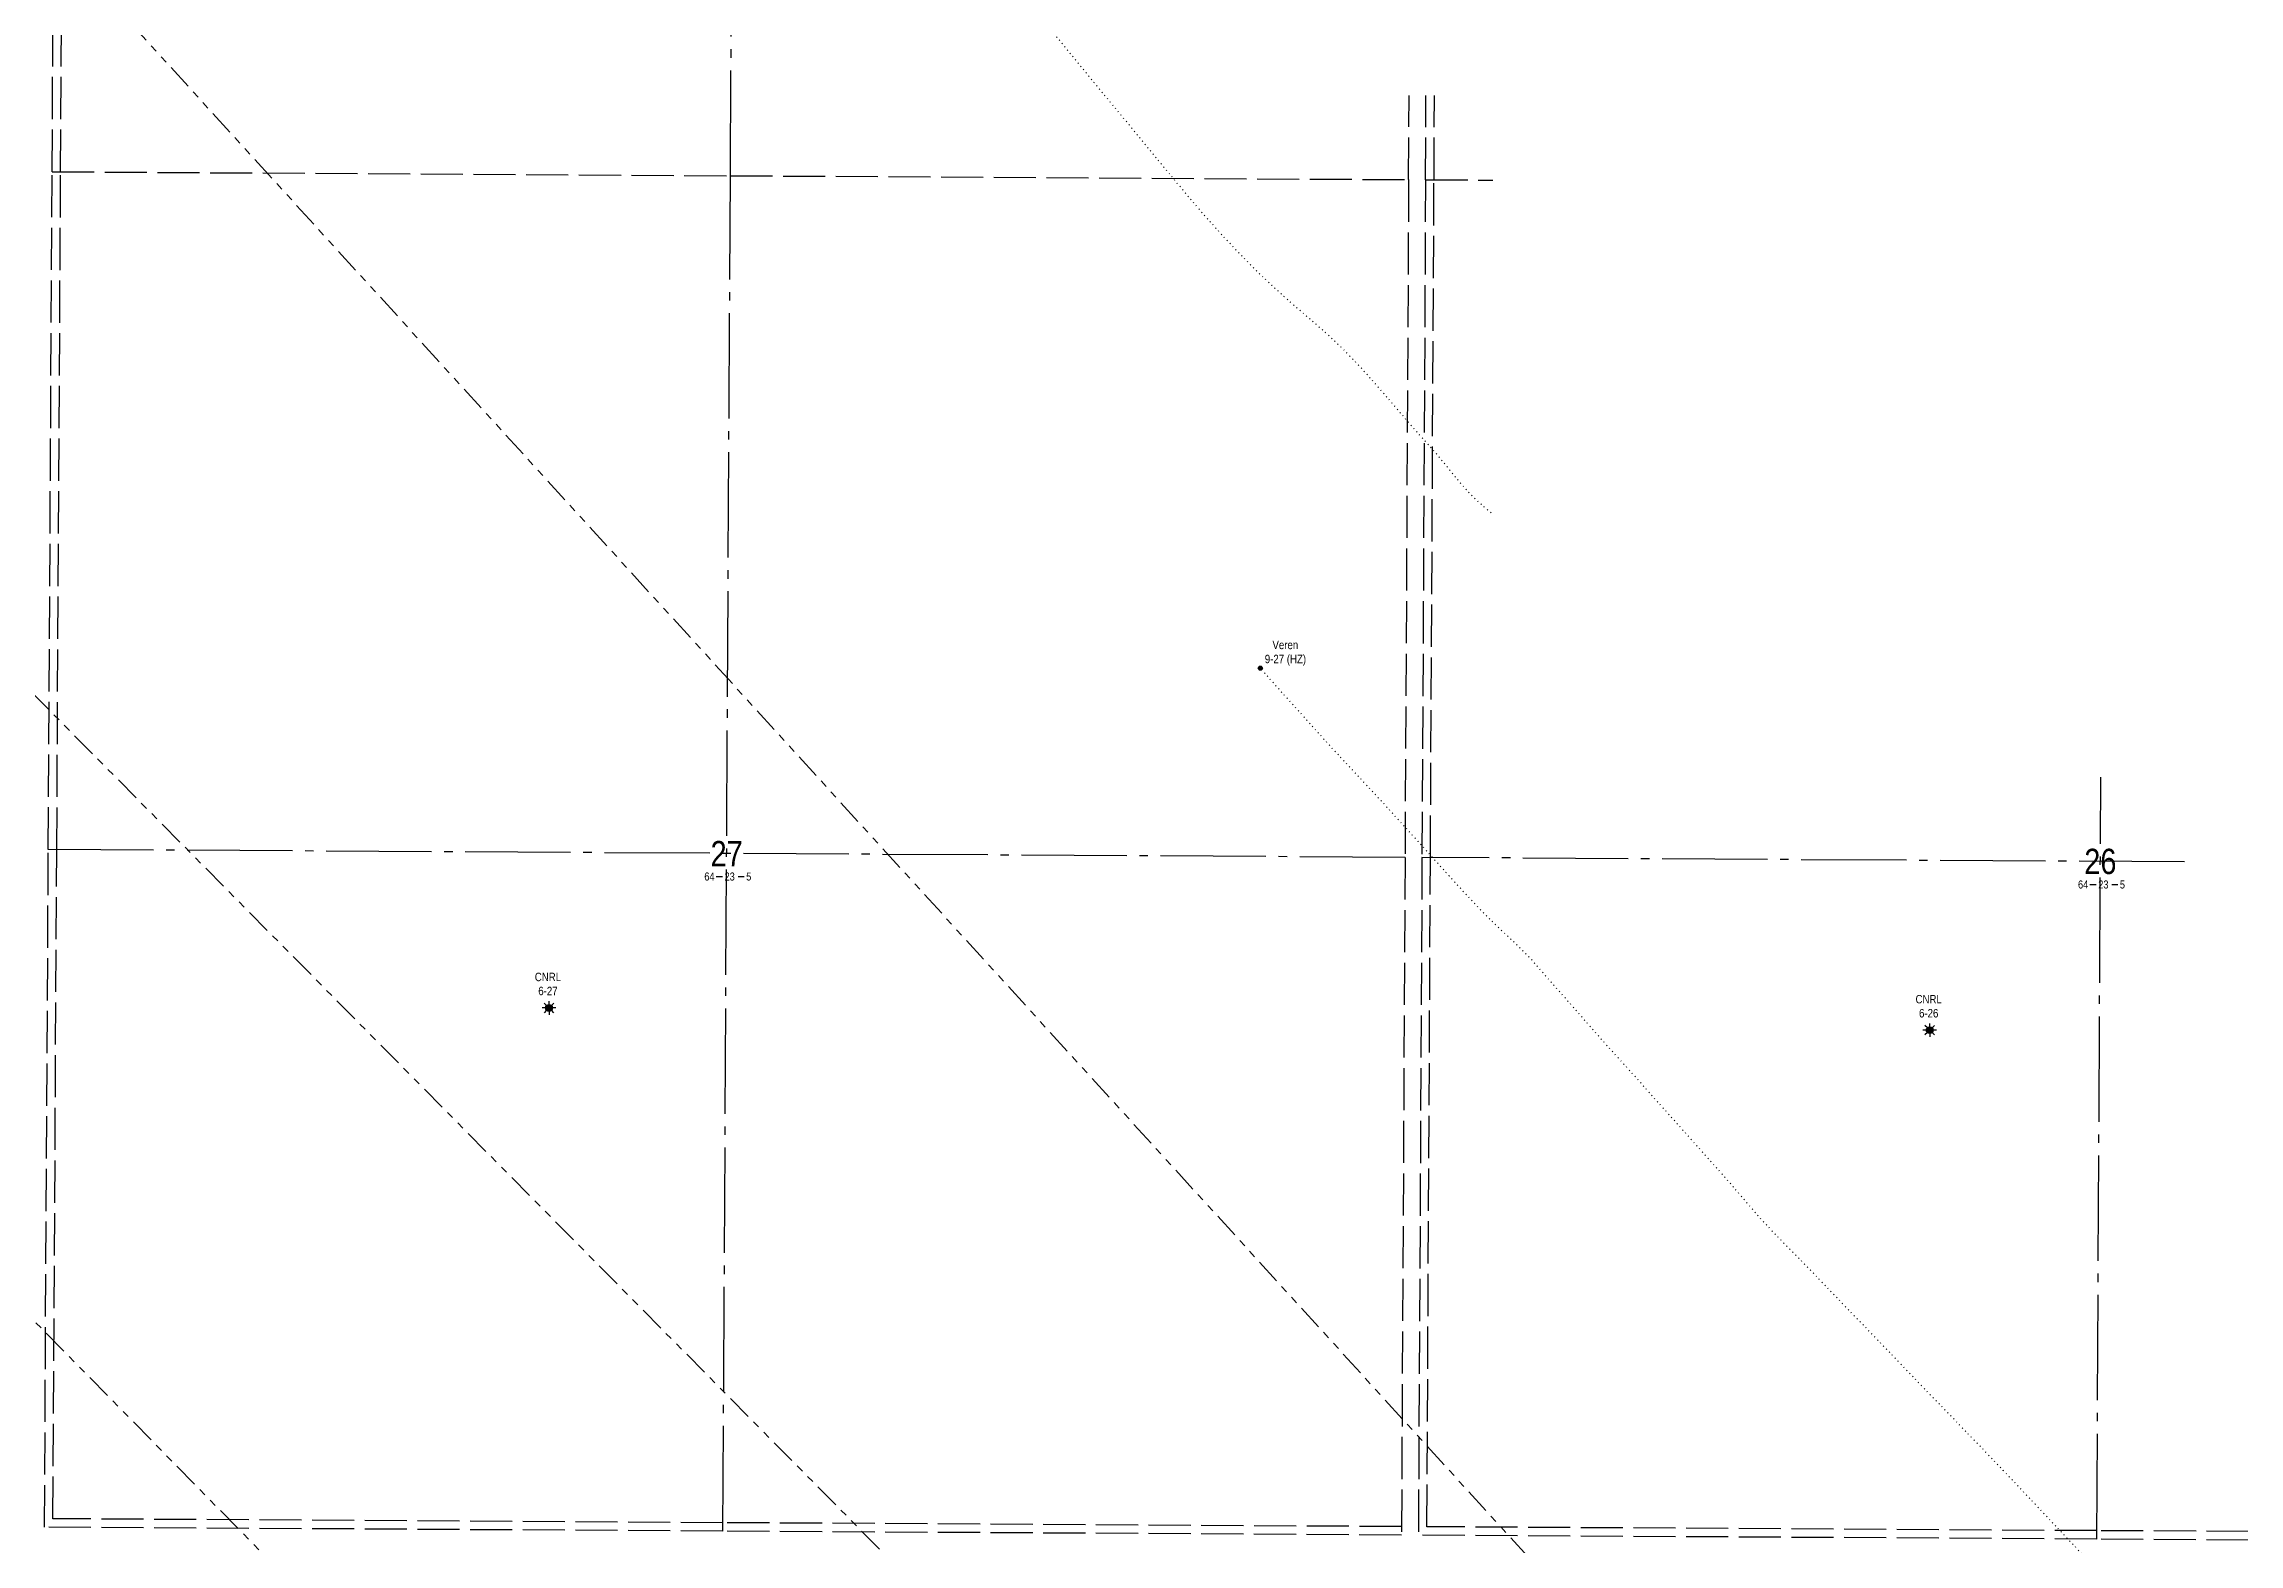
# Model space of a CAD drawing. Header units: inches. Extents: x 464475 to 485921, y 6038951 to 6050475.
# Drawn here: x 473857 to 476461, y 6045862 to 6047642 of the extents above; entities that cross this region are included whole.
import ezdxf
from ezdxf.enums import TextEntityAlignment as Align

# ---------------------------------------------------------------- set-up
doc = ezdxf.new("R2010")
doc.units = ezdxf.units.IN
doc.header["$LTSCALE"] = 5
for name, pattern in [('foc-DOT', [1, 0.2, -0.8]), ('foc-DRILLPATH', [14.75, 6, -1.75, 1.75, -1.75, 1.75, -1.75]), ('foc-QUARTERLINE', [33, 25, -3, 2, -3]), ('foc-UNSURVEYED', [12.5, 10, -2.5])]:
    doc.linetypes.add(name, pattern=pattern)
for name, color, linetype in [('10', 1, 'Continuous'), ('9', 3, 'Continuous'), ('ABADATA-DRILL-T', 8, 'Continuous'), ('AS-DRILL', 8, 'foc-DOT'), ('AS-DRILL-T', 8, 'Continuous'), ('L-QSEC', 8, 'foc-QUARTERLINE'), ('L-SECLBL', 7, 'Continuous'), ('L-USEC', 7, 'foc-UNSURVEYED'), ('P-PDRILLPATH', 12, 'foc-DRILLPATH')]:
    doc.layers.add(name, color=color, linetype=linetype)
doc.styles.add('80L', font='ARIALN.TTF', dxfattribs={"height": 10})
doc.styles.add('SIMPLEX', font='ARIALN.TTF')

# ---------------------------------------------------------------- blocks, each defined once
blk = doc.blocks.new('L-SECLBL')
at = {"layer": '9', "color": 7}
for p, q in [((-5.1, -27.8), (-12.3, -27.8)), ((20.7, -27.8), (13.5, -27.8))]:
    blk.add_line(p, q, dxfattribs=at)
at = {"layer": '10', "color": 2, "style": 'SIMPLEX'}
blk.add_attdef('SEC', text='', height=30, dxfattribs=at).set_placement((0, 0), align=Align.MIDDLE)
at = {"layer": '10', "color": 5, "style": '80L'}
blk.add_attdef('TWP', text='', height=9.5, dxfattribs=at).set_placement((-14.4, -27.4), align=Align.MIDDLE_RIGHT)
blk.add_attdef('RGE', text='', height=9.5, dxfattribs=at).set_placement((3.6, -27.4), align=Align.MIDDLE_CENTER)
blk.add_attdef('MER', text='', height=9.5, dxfattribs=at).set_placement((23.2, -27.4), align=Align.MIDDLE_LEFT)
blk = doc.blocks.new('BH-Existing')
at = {"layer": 'AS-DRILL-T'}
h = blk.add_hatch(color=256, dxfattribs=at)
h.dxf.hatch_style = 1
edge = h.paths.add_edge_path()
edge.add_arc((0, 0), 0.5, 0, 360)
blk.add_circle((0, 0), 0.5, dxfattribs=at)
blk = doc.blocks.new('GAS')
h = blk.add_hatch(color=255)
h.dxf.hatch_style = 1
edge = h.paths.add_edge_path()
edge.add_arc((0, 0), 0.9, 0, 360)
for p, q in [((-0.81, 0), (-1.62, 0)), ((-0.57, 0.57), (-1.14, 1.14)), ((0, 0.81), (0, 1.62)), ((0.57, 0.57), (1.14, 1.14)), ((1.62, 0), (0.81, 0)), ((-0.57, -0.57), (-1.14, -1.14)), ((0, -0.81), (0, -1.62)), ((1.14, -1.14), (0.57, -0.57))]:
    blk.add_line(p, q)
blk.add_circle((0, 0), 0.8)

msp = doc.modelspace()

# ---------------------------------------------------------------- linework, layer by layer
at = {"layer": 'AS-DRILL'}
msp.add_line((476094.161, 6046471.9), (476094.161, 6046471.9), dxfattribs=at)
at = {"layer": 'AS-DRILL', "flags": 128}
for points in [[(475573.656, 6047085.803), (475563.746, 6047094.01), (475553.176, 6047103.825), (475546.749, 6047110.298), (475535.614, 6047122.756), (475524.057, 6047137.045), (475511.497, 6047152.491), (475497.956, 6047167.92), (475483.538, 6047183.865), (475468.448, 6047201.283), (475458.638, 6047212.884), (475452.574, 6047219.975), (475435.565, 6047239.603), (475417.658, 6047259.506), (475398.719, 6047279.304), (475378.229, 6047298.66), (475356.655, 6047317.361), (475334.861, 6047336.084), (475313.67, 6047355.304), (475303.013, 6047365.469), (475292.893, 6047375.181), (475272.658, 6047395.746), (475253.007, 6047416.837), (475233.767, 6047438.277), (475215.278, 6047459.823), (475196.982, 6047481.827), (475178.646, 6047503.992), (475160.27, 6047526.127), (475142.203, 6047548.241), (475123.937, 6047570.335), (475105.561, 6047592.491), (475087.435, 6047614.624), (475069.11, 6047636.929), (475051.043, 6047658.993), (475032.647, 6047680.998), (475013.839, 6047702.815), (474995.051, 6047724.632), (474976.515, 6047746.608), (474958.039, 6047768.784), (474939.881, 6047790.648), (474921.374, 6047812.584), (474902.436, 6047834.372), (474883.588, 6047856.139), (474864.72, 6047877.817), (474845.229, 6047899.098), (474825.458, 6047920.13), (474805.724, 6047940.832), (474786.575, 6047962.271), (474768.018, 6047984.297), (474749.129, 6048005.875), (474729.648, 6048027.145), (474709.977, 6048048.147), (474690.363, 6048068.749), (474670.389, 6048089.422), (474650.345, 6048110.066), (474630.533, 6048130.948), (474611.333, 6048152.337), (474592.374, 6048174.026), (474573.527, 6048195.843), (474554.779, 6048217.76), (474535.972, 6048239.678), (474517.203, 6048261.275), (474498.305, 6048282.992), (474479.528, 6048304.839), (474461.032, 6048326.965), (474442.897, 6048349.429), (474424.923, 6048371.932), (474409.379, 6048391.116)], [(478817.517, 6044505.784), (478817.517, 6044505.784), (478817.517, 6044505.784), (478817.526, 6044505.724), (478817.496, 6044505.625), (478817.395, 6044505.515), (478817.245, 6044505.386), (478817.074, 6044505.276), (478816.924, 6044505.107), (478816.782, 6044504.868), (478816.671, 6044504.578), (478816.519, 6044504.169), (478816.438, 6044503.869), (478816.437, 6044503.729), (478816.467, 6044503.709), (478816.548, 6044503.969), (478816.68, 6044504.318), (478816.751, 6044504.658), (478816.673, 6044504.968), (478816.414, 6044505.28), (478816.036, 6044505.551), (478815.827, 6044505.802), (478815.708, 6044506.123), (478815.629, 6044506.353), (478815.61, 6044506.533), (478815.571, 6044506.804), (478815.363, 6044507.115), (478815.143, 6044507.226), (478813.942, 6044506.941), (478811.575, 6044505.352), (478808.012, 6044502.579), (478803.645, 6044498.999), (478798.544, 6044494.453), (478792.579, 6044489.07), (478785.78, 6044482.992), (478778.589, 6044476.295), (478771.225, 6044469.02), (478763.499, 6044461.305), (478755.643, 6044453.502), (478747.657, 6044445.819), (478739.854, 6044438.805), (478732.393, 6044432.16), (478724.833, 6044425.635), (478717.293, 6044419.3), (478709.221, 6044412.508), (478700.196, 6044404.87), (478690.718, 6044396.834), (478681.27, 6044388.688), (478671.74, 6044380.202), (478662.641, 6044371.814), (478654.344, 6044363.863), (478646.569, 6044356.379), (478638.696, 6044349.155), (478630.883, 6044342.242), (478623.432, 6044335.466), (478616.56, 6044328.768), (478609.712, 6044322.71), (478602.534, 6044316.773), (478594.873, 6044309.979), (478586.449, 6044302.798), (478577.606, 6044295.679), (478569.025, 6044289.039), (478560.185, 6044282.64), (478550.289, 6044274.956), (478540.43, 6044266.542), (478530.992, 6044258.346), (478521.402, 6044249.77), (478511.92, 6044240.924), (478502.76, 6044232.337), (478493.913, 6044224.338), (478485.196, 6044216.529), (478477.072, 6044209.096), (478469.027, 6044201.694), (478460.902, 6044194.251), (478453.31, 6044187.207), (478446.118, 6044180.54), (478438.948, 6044173.953), (478431.015, 6044167.04), (478422.46, 6044159.54), (478413.762, 6044151.35), (478404.771, 6044142.612), (478396.151, 6044133.852), (478387.69, 6044125.132), (478378.959, 6044116.472), (478370.471, 6044108.252), (478362.145, 6044100.46), (478353.529, 6044092.82), (478344.661, 6044084.751), (478335.663, 6044076.503), (478326.064, 6044068.248), (478316.346, 6044060.083), (478306.456, 6044051.519), (478296.816, 6044042.914), (478287.256, 6044034.288), (478277.624, 6044025.423), (478268.003, 6044016.498), (478259.114, 6044008.139), (478250.748, 6044000.528), (478242.365, 6043993.387), (478233.782, 6043986.296), (478225.481, 6043979.635), (478217.953, 6043973.69), (478210.506, 6043968.025), (478202.359, 6043962.133), (478192.777, 6043955.237), (478182.419, 6043947.175), (478171.743, 6043939.365), (478160.641, 6043932.536), (478149.433, 6043926.649), (478137.881, 6043921.892), (478125.856, 6043918.688), (478113.49, 6043917.516), (478101.513, 6043918.092), (478090.053, 6043920.225), (478079.432, 6043924.344), (478069.549, 6043930.251), (478060.642, 6043937.402), (478053.27, 6043945.587), (478047.727, 6043953.502), (478045.544, 6043957.083), (478042.419, 6043962.447), (478040.564, 6043965.646), (478038.241, 6043969.447), (478035.5, 6043973.459), (478032.27, 6043977.765), (478028.412, 6043982.433), (478023.845, 6043987.404), (478021.715, 6043989.584), (478016.31, 6043994.919), (478010.367, 6044000.767), (478003.887, 6044007.307), (477996.94, 6044014.4), (477989.546, 6044022.104), (477981.704, 6044030.341), (477973.374, 6044038.959), (477964.756, 6044047.99), (477956.15, 6044057.38), (477947.514, 6044067.01), (477938.89, 6044076.76), (477930.125, 6044086.571), (477921.02, 6044096.284), (477911.756, 6044106.027), (477907.736, 6044110.306), (477903.457, 6044114.896), (477902.462, 6044115.98), (477897.009, 6044121.776), (477887.615, 6044131.73), (477878.232, 6044141.784), (477868.758, 6044151.768), (477859.264, 6044161.722), (477840.377, 6044181.74), (477821.691, 6044201.957), (477803.136, 6044222.374), (477784.621, 6044242.76), (477765.945, 6044262.948), (477747.078, 6044282.986), (477728.161, 6044303.034), (477709.475, 6044323.211), (477690.729, 6044343.479), (477671.762, 6044363.467), (477652.614, 6044383.317), (477633.536, 6044403.176), (477614.75, 6044423.353), (477595.873, 6044443.401), (477576.645, 6044463.161), (477557.758, 6044483.229), (477538.962, 6044503.367), (477519.894, 6044523.236), (477501.057, 6044543.284), (477482.22, 6044563.392), (477463.534, 6044583.639), (477445.24, 6044604.214), (477426.916, 6044624.79), (477408.561, 6044645.356), (477390.046, 6044665.762), (477371.45, 6044686.079), (477352.704, 6044706.326), (477333.828, 6044726.415), (477315.262, 6044746.741), (477296.958, 6044767.337), (477278.352, 6044787.603), (477259.707, 6044807.94), (477241.292, 6044828.416), (477222.636, 6044848.714), (477203.659, 6044868.642), (477184.581, 6044888.541), (477165.694, 6044908.599), (477146.778, 6044928.697), (477128.021, 6044948.845), (477109.195, 6044968.973), (477090.057, 6044988.792), (477071.1, 6045008.781), (477052.303, 6045028.958), (477033.527, 6045049.186), (477014.922, 6045069.513), (476996.336, 6045089.78), (476977.721, 6045110.177), (476959.025, 6045130.404), (476939.927, 6045150.403), (476920.86, 6045170.312), (476901.702, 6045190.211), (476882.775, 6045210.19), (476863.989, 6045230.307), (476844.991, 6045250.276), (476826.225, 6045270.424), (476807.218, 6045290.432), (476787.919, 6045310.062), (476768.571, 6045329.753), (476749.624, 6045349.781), (476731.159, 6045370.197), (476712.563, 6045390.584), (476693.535, 6045410.443), (476674.156, 6045429.953), (476654.757, 6045449.504), (476635.599, 6045469.263), (476616.782, 6045489.351), (476598.056, 6045509.478), (476579.048, 6045529.417), (476560.031, 6045549.396), (476541.205, 6045569.534), (476522.277, 6045589.542), (476503.381, 6045609.58), (476484.594, 6045629.658), (476465.787, 6045649.806), (476446.931, 6045669.904), (476428.024, 6045689.952), (476409.167, 6045709.99), (476390.451, 6045730.177), (476371.574, 6045750.275), (476352.336, 6045770.025), (476333.218, 6045789.905), (476314.181, 6045809.853), (476294.872, 6045829.474), (476275.734, 6045849.303), (476256.908, 6045869.441), (476237.971, 6045889.509), (476219.094, 6045909.567), (476200.207, 6045929.635), (476181.27, 6045949.644), (476162.233, 6045969.583), (476143.085, 6045989.402), (476123.957, 6046009.251), (476104.759, 6046029.041), (476085.571, 6046048.79), (476047.466, 6046088.658), (476028.298, 6046108.508), (476009.15, 6046128.247), (475990.062, 6046148.106), (475970.985, 6046167.985), (475951.877, 6046187.864), (475932.599, 6046207.604), (475913.16, 6046227.275), (475894.293, 6046247.323), (475876.26, 6046268.137), (475858.367, 6046289.081), (475840.153, 6046309.726), (475821.798, 6046330.201), (475803.524, 6046350.797), (475785.119, 6046371.303), (475766.714, 6046391.779), (475748.47, 6046412.464), (475730.005, 6046432.93), (475711.45, 6046453.277), (475693.216, 6046473.892), (475675.172, 6046494.706), (475656.878, 6046515.291), (475638.644, 6046535.926), (475620.661, 6046556.72), (475601.211, 6046576.161), (475581.018, 6046594.925), (475561.528, 6046614.386), (475542.611, 6046634.335), (475524.086, 6046654.711), (475505.591, 6046675.207), (475487.136, 6046695.684), (475468.591, 6046716.09), (475450.086, 6046736.506), (475431.389, 6046756.664), (475412.633, 6046776.811), (475393.827, 6046796.949), (475375.171, 6046817.186), (475356.856, 6046837.712), (475338.401, 6046858.158), (475317.131, 6046881.877), (475299.902, 6046901.358)]]:
    msp.add_lwpolyline(points, dxfattribs=at)
at = {"layer": 'L-QSEC'}
for p, q in [((474671.051, 6047485.59), (474676.01, 6048389.563)), ((474662.27, 6045877.546), (474671.051, 6047485.59)), ((476292.455, 6045868.073), (476297.055, 6046772.042)), ((475471.551, 6046676.875), (473861.772, 6046686.255)), ((476396.492, 6046671.518), (475491.66, 6046676.758))]:
    msp.add_line(p, q, dxfattribs=at)
at = {"layer": 'L-USEC'}
for p, q in [((473866.314, 6047490.284), (473870.855, 6048294.309)), ((473876.364, 6047490.221), (473880.905, 6048294.246)), ((475475.791, 6047480.902), (475476.318, 6047580.847)), ((475495.9, 6047480.796), (475496.427, 6047580.73)), ((475505.949, 6047480.727), (475506.476, 6047580.672)), ((473861.772, 6046686.258), (473866.314, 6047490.284)), ((473866.314, 6047490.28), (474671.051, 6047485.59)), ((473871.822, 6046686.196), (473876.364, 6047490.221)), ((474671.051, 6047485.59), (475475.791, 6047480.902)), ((475475.791, 6047480.902), (475471.551, 6046676.875)), ((475495.9, 6047480.796), (475491.66, 6046676.768)), ((475495.9, 6047480.785), (475575.737, 6047480.324)), ((475501.71, 6046676.7), (475505.949, 6047480.727)), ((473857.232, 6045882.239), (473861.772, 6046686.258)), ((473867.34, 6045892.231), (473871.822, 6046686.196)), ((475471.551, 6046676.875), (475467.309, 6045872.855)), ((475491.66, 6046676.768), (475487.418, 6045872.738)), ((475497.521, 6045882.73), (475501.71, 6046676.7)), ((474662.277, 6045877.546), (473857.232, 6045882.239)), ((474662.325, 6045887.596), (473867.34, 6045892.231)), ((475467.309, 6045872.855), (474662.277, 6045877.546)), ((475467.362, 6045882.905), (474662.325, 6045887.596)), ((476292.506, 6045878.122), (475497.521, 6045882.73)), ((477097.546, 6045873.458), (476292.506, 6045878.122)), ((476292.469, 6045868.073), (475487.418, 6045872.738)), ((477097.497, 6045863.407), (476292.469, 6045868.073))]:
    msp.add_line(p, q, dxfattribs=at)
at = {"layer": 'P-PDRILLPATH', "flags": 128}
for points in [[(476330.579, 6044438.796), (476672.897, 6044688.948), (473189.611, 6048511.289)], [(476330.438, 6044433.878), (476206.924, 6044483.055), (472573.647, 6048154.423)], [(476330.298, 6044428.96), (475773.961, 6044163.191), (472389.698, 6047608.578)]]:
    msp.add_lwpolyline(points, dxfattribs=at)

# ---------------------------------------------------------------- block references
at = {"layer": 'ABADATA-DRILL-T', "xscale": 4.997349899999994, "yscale": 4.997349899999994, "zscale": 4.997349899999994}
msp.add_blockref('BH-Existing', (475299.902, 6046901.358), dxfattribs=at)
at = {"layer": 'ABADATA-DRILL-T', "linetype": 'Continuous', "xscale": 4.997349899999994, "yscale": 4.997349899999994, "zscale": 4.997349899999994}
for p in [(474455.892, 6046498.279), (476094.161, 6046471.9)]:
    msp.add_blockref('GAS', p, dxfattribs=at)
at = {"layer": 'L-SECLBL', "xscale": 0.99946998, "yscale": 0.99946998, "zscale": 0.99946998}
for p, values in [((474666.66, 6046681.565), {'SEC': '27', 'TWP': '64', 'RGE': '23', 'MER': '5'}), ((476296.546, 6046672.097), {'SEC': '26', 'TWP': '64', 'RGE': '23', 'MER': '5'})]:
    msp.add_blockref('L-SECLBL', p, dxfattribs=at).add_auto_attribs(values)

# ---------------------------------------------------------------- texts
at = {"layer": 'ABADATA-DRILL-T', "char_height": 9.9947, "attachment_point": 1, "style": '80L'}
for s, width, insert in [('\\pi10.764;Veren\\P\\pi1.6964;9-27 (HZ)', 51.21869, (475303.494, 6046933.933)), ('\\pi12.636;CNRL\\P\\pi16.748;6-27', 55.45471, (474426.407, 6046540.037)), ('\\pi12.636;CNRL\\P\\pi16.748;6-26', 55.45471, (476064.677, 6046513.658))]:
    msp.add_mtext_dynamic_manual_height_columns(s, width=width, gutter_width=50.026, heights=[0], dxfattribs=dict(at, insert=insert))

doc.saveas('drawing.dxf')
